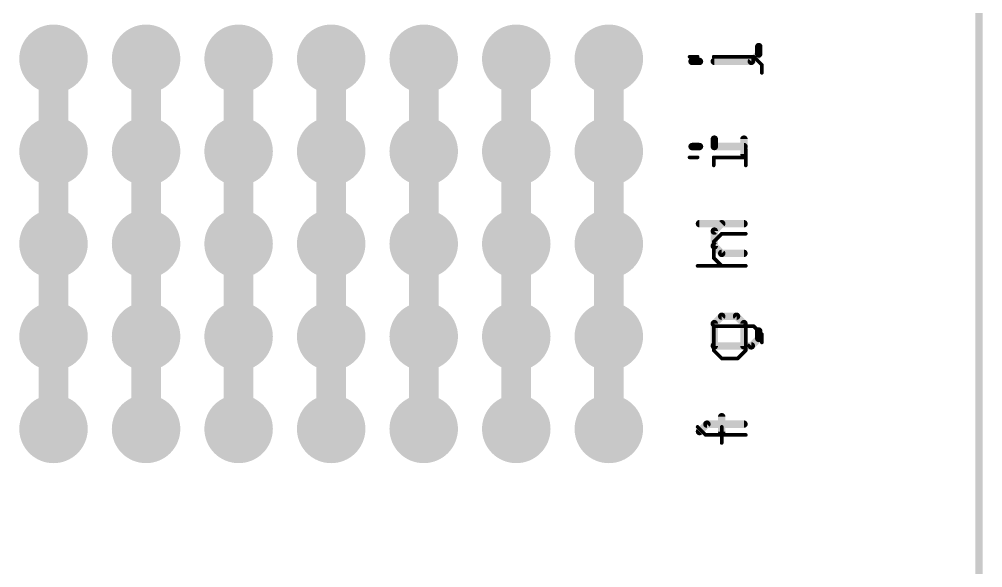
# Model space of a CAD drawing. Extents: x -0.1 to 94.1, y -0.1 to 63.6.
# Drawn here: x 67.64 to 94.08, y 31.75 to 46.81 of the extents above; entities that cross this region are included whole.
import ezdxf

# ---------------------------------------------------------------- set-up
doc = ezdxf.new("R2010")
doc.units = 0
for name, color, linetype in [('16', 132, 'CONTINUOUS'), ('17', 110, 'CONTINUOUS'), ('20', 53, 'CONTINUOUS'), ('21', 41, 'CONTINUOUS'), ('22', 40, 'CONTINUOUS'), ('51', 53, 'CONTINUOUS')]:
    doc.layers.add(name, color=color, linetype=linetype)

# ---------------------------------------------------------------- blocks, each defined once
blk = doc.blocks.new('RECT')
blk.add_solid([(-0.5, -0.5), (0.5, -0.5), (-0.5, 0.5), (0.5, 0.5)])
blk = doc.blocks.new('ROUNDP')
at = {"const_width": 0.5}
blk.add_lwpolyline([(0, -0.25, 1), (0, 0.25, 1), (0, -0.25)], format="xyb", dxfattribs=at)

msp = doc.modelspace()

# ---------------------------------------------------------------- linework, layer by layer
at = {"layer": '16', "const_width": 0.8128}
for points in [[(68.58, 45.72), (68.58, 43.18)], [(71.12, 43.18), (71.12, 45.72)], [(73.66, 45.72), (73.66, 43.18)], [(76.2, 43.18), (76.2, 45.72)], [(78.74, 45.72), (78.74, 43.18)], [(81.28, 43.18), (81.28, 45.72)], [(83.82, 45.72), (83.82, 43.18)], [(68.58, 43.18), (68.58, 40.64)], [(71.12, 40.64), (71.12, 43.18)], [(73.66, 43.18), (73.66, 40.64)], [(76.2, 40.64), (76.2, 43.18)], [(78.74, 43.18), (78.74, 40.64)], [(81.28, 40.64), (81.28, 43.18)], [(83.82, 43.18), (83.82, 40.64)], [(68.58, 40.64), (68.58, 38.1)], [(71.12, 38.1), (71.12, 40.64)], [(73.66, 40.64), (73.66, 38.1)], [(76.2, 38.1), (76.2, 40.64)], [(78.74, 40.64), (78.74, 38.1)], [(81.28, 38.1), (81.28, 40.64)], [(83.82, 40.64), (83.82, 38.1)], [(68.58, 38.1), (68.58, 35.56)], [(71.12, 35.56), (71.12, 38.1)], [(73.66, 38.1), (73.66, 35.56)], [(76.2, 35.56), (76.2, 38.1)], [(78.74, 38.1), (78.74, 35.56)], [(81.28, 35.56), (81.28, 38.1)], [(83.82, 38.1), (83.82, 35.56)]]:
    msp.add_lwpolyline(points, dxfattribs=at)
at = {"layer": '16', "const_width": 0.4064}
for points in [[(68.7832, 45.72, 1), (68.3768, 45.72)], [(71.3232, 45.72, 1), (70.9168, 45.72)], [(73.8632, 45.72, 1), (73.4568, 45.72)], [(76.4032, 45.72, 1), (75.9968, 45.72)], [(78.9432, 45.72, 1), (78.5368, 45.72)], [(81.4832, 45.72, 1), (81.0768, 45.72)], [(84.0232, 45.72, 1), (83.6168, 45.72)], [(68.7832, 43.18, 1), (68.3768, 43.18)], [(68.3768, 43.18, 1), (68.7832, 43.18)], [(71.3232, 43.18, 1), (70.9168, 43.18)], [(70.9168, 43.18, 1), (71.3232, 43.18)], [(73.8632, 43.18, 1), (73.4568, 43.18)], [(73.4568, 43.18, 1), (73.8632, 43.18)], [(76.4032, 43.18, 1), (75.9968, 43.18)], [(75.9968, 43.18, 1), (76.4032, 43.18)], [(78.9432, 43.18, 1), (78.5368, 43.18)], [(78.5368, 43.18, 1), (78.9432, 43.18)], [(81.4832, 43.18, 1), (81.0768, 43.18)], [(81.0768, 43.18, 1), (81.4832, 43.18)], [(84.0232, 43.18, 1), (83.6168, 43.18)], [(83.6168, 43.18, 1), (84.0232, 43.18)], [(68.7832, 40.64, 1), (68.3768, 40.64)], [(71.3232, 40.64, 1), (70.9168, 40.64)], [(73.8632, 40.64, 1), (73.4568, 40.64)], [(76.4032, 40.64, 1), (75.9968, 40.64)], [(78.9432, 40.64, 1), (78.5368, 40.64)], [(81.4832, 40.64, 1), (81.0768, 40.64)], [(84.0232, 40.64, 1), (83.6168, 40.64)], [(68.3768, 40.64, 1), (68.7832, 40.64)], [(70.9168, 40.64, 1), (71.3232, 40.64)], [(73.4568, 40.64, 1), (73.8632, 40.64)], [(75.9968, 40.64, 1), (76.4032, 40.64)], [(78.5368, 40.64, 1), (78.9432, 40.64)], [(81.0768, 40.64, 1), (81.4832, 40.64)], [(83.6168, 40.64, 1), (84.0232, 40.64)], [(68.7832, 38.1, 1), (68.3768, 38.1)], [(71.3232, 38.1, 1), (70.9168, 38.1)], [(73.8632, 38.1, 1), (73.4568, 38.1)], [(76.4032, 38.1, 1), (75.9968, 38.1)], [(78.9432, 38.1, 1), (78.5368, 38.1)], [(81.4832, 38.1, 1), (81.0768, 38.1)], [(84.0232, 38.1, 1), (83.6168, 38.1)], [(68.3768, 38.1, 1), (68.7832, 38.1)], [(70.9168, 38.1, 1), (71.3232, 38.1)], [(73.4568, 38.1, 1), (73.8632, 38.1)], [(75.9968, 38.1, 1), (76.4032, 38.1)], [(78.5368, 38.1, 1), (78.9432, 38.1)], [(81.0768, 38.1, 1), (81.4832, 38.1)], [(83.6168, 38.1, 1), (84.0232, 38.1)], [(68.3768, 35.56, 1), (68.7832, 35.56)], [(70.9168, 35.56, 1), (71.3232, 35.56)], [(73.4568, 35.56, 1), (73.8632, 35.56)], [(75.9968, 35.56, 1), (76.4032, 35.56)], [(78.5368, 35.56, 1), (78.9432, 35.56)], [(81.0768, 35.56, 1), (81.4832, 35.56)], [(83.6168, 35.56, 1), (84.0232, 35.56)]]:
    msp.add_lwpolyline(points, format="xyb", dxfattribs=at)
at = {"layer": '20', "const_width": 0.2032}
msp.add_lwpolyline([(93.98, 2.3221), (93.98, 61.1779)], dxfattribs=at)
at = {"layer": '21', "const_width": 0.1016}
for points in [[(86.037, 45.7749), (86.2573, 45.7749)], [(87.7995, 45.7749), (86.6979, 45.7749)], [(88.0198, 45.5545), (87.7995, 45.7749)], [(88.0198, 45.3342), (88.0198, 45.5545)], [(87.5792, 42.7942), (87.5792, 43.2349)], [(86.037, 43.0145), (86.2573, 43.0145)], [(86.6979, 42.7942), (86.6979, 43.0145)], [(86.6979, 43.0145), (87.5792, 43.0145)], [(86.6979, 40.6969), (86.9182, 40.9172)], [(86.6979, 40.2563), (86.6979, 40.6969)], [(86.9182, 40.9172), (87.5792, 40.9172)], [(86.9182, 40.0359), (86.6979, 40.2563)], [(86.2573, 40.0359), (87.5792, 40.0359)], [(87.7995, 38.3772), (86.6979, 38.3772)], [(86.6979, 38.3772), (86.6979, 37.7163)], [(87.5792, 37.7163), (87.5792, 38.3772)], [(88.0198, 38.1569), (87.7995, 38.3772)], [(88.0198, 37.9366), (88.0198, 38.1569)], [(86.6979, 37.7163), (86.9182, 37.4959)], [(87.3589, 37.4959), (87.5792, 37.7163)], [(86.9182, 37.4959), (87.3589, 37.4959)], [(86.4776, 35.3945), (86.2573, 35.6149)], [(87.5792, 35.3945), (86.4776, 35.3945)], [(86.9182, 35.1742), (86.9182, 35.6149)]]:
    msp.add_lwpolyline(points, dxfattribs=at)
at = {"layer": '21', "const_width": 0.0508}
for points in [[(86.037, 45.8003, 1), (86.037, 45.7495)], [(86.2573, 45.7495, 1), (86.2573, 45.8003)], [(86.6979, 45.8003, 1), (86.6979, 45.7495)], [(87.8175, 45.7928, 1), (87.7816, 45.7569)], [(87.7995, 45.7495, 1), (87.7995, 45.8003)], [(88.0452, 45.5545, 1), (87.9944, 45.5545)], [(88.0019, 45.5366, 1), (88.0378, 45.5725)], [(87.9944, 45.3342, 1), (88.0452, 45.3342)], [(87.6046, 43.2349, 1), (87.5538, 43.2349)], [(86.037, 43.0399, 1), (86.037, 42.9891)], [(86.2573, 42.9891, 1), (86.2573, 43.0399)], [(86.7233, 43.0145, 1), (86.6725, 43.0145)], [(86.6979, 43.0399, 1), (86.6979, 42.9891)], [(87.5792, 42.9891, 1), (87.5792, 43.0399)], [(86.6725, 42.7942, 1), (86.7233, 42.7942)], [(87.5538, 42.7942, 1), (87.6046, 42.7942)], [(86.7233, 40.6969, 1), (86.6725, 40.6969)], [(86.68, 40.7149, 1), (86.7159, 40.6789)], [(86.9182, 40.9426, 1), (86.9182, 40.8918)], [(86.9362, 40.8993, 1), (86.9003, 40.9352)], [(87.5792, 40.8918, 1), (87.5792, 40.9426)], [(86.6725, 40.2563, 1), (86.7233, 40.2563)], [(86.7159, 40.2742, 1), (86.68, 40.2383)], [(86.2573, 40.0613, 1), (86.2573, 40.0105)], [(86.9003, 40.018, 1), (86.9362, 40.0539)], [(87.5792, 40.0105, 1), (87.5792, 40.0613)], [(86.6979, 38.4026, 1), (86.6979, 38.3518)], [(86.7233, 38.3772, 1), (86.6725, 38.3772)], [(87.6046, 38.3772, 1), (87.5538, 38.3772)], [(87.8175, 38.3952, 1), (87.7816, 38.3593)], [(87.7995, 38.3518, 1), (87.7995, 38.4026)], [(88.0452, 38.1569, 1), (87.9944, 38.1569)], [(88.0019, 38.1389, 1), (88.0378, 38.1749)], [(87.9944, 37.9366, 1), (88.0452, 37.9366)], [(86.6725, 37.7163, 1), (86.7233, 37.7163)], [(86.7159, 37.7342, 1), (86.68, 37.6983)], [(87.5538, 37.7163, 1), (87.6046, 37.7163)], [(87.5972, 37.6983, 1), (87.5612, 37.7342)], [(86.9182, 37.5213, 1), (86.9182, 37.4705)], [(86.9003, 37.478, 1), (86.9362, 37.5139)], [(87.3409, 37.5139, 1), (87.3768, 37.478)], [(87.3589, 37.4705, 1), (87.3589, 37.5213)], [(86.2752, 35.6328, 1), (86.2393, 35.5969)], [(86.4776, 35.4199, 1), (86.4776, 35.3691)], [(86.4596, 35.3766, 1), (86.4956, 35.4125)], [(86.9436, 35.6149, 1), (86.8928, 35.6149)], [(87.5792, 35.3691, 1), (87.5792, 35.4199)], [(86.8928, 35.1742, 1), (86.9436, 35.1742)]]:
    msp.add_lwpolyline(points, format="xyb", dxfattribs=at)
at = {"layer": '22', "const_width": 0.2032}
for points in [[(87.9351, 46.055), (87.9351, 45.8516)], [(86.1048, 45.6482), (86.3082, 45.6482)], [(87.7318, 45.6482), (86.7149, 45.6482)], [(87.9351, 45.8516), (87.7318, 45.6482)], [(86.1048, 43.3116), (86.3082, 43.3116)], [(86.7149, 43.515), (86.7149, 43.3116)], [(86.7149, 43.3116), (87.5284, 43.3116)], [(87.5284, 43.515), (87.5284, 43.1082)], [(86.3082, 41.1933), (87.5284, 41.1933)], [(86.9183, 41.1933), (86.7149, 40.9899)], [(86.7149, 40.9899), (86.7149, 40.5831)], [(86.7149, 40.5831), (86.9183, 40.3798)], [(86.9183, 40.3798), (87.5284, 40.3798)], [(86.7149, 38.4499), (86.9183, 38.6533)], [(86.9183, 38.6533), (87.325, 38.6533)], [(87.325, 38.6533), (87.5284, 38.4499)], [(86.7149, 37.8398), (86.7149, 38.4499)], [(87.5284, 38.4499), (87.5284, 37.8398)], [(87.9351, 38.2465), (87.9351, 38.0431)], [(87.9351, 38.0431), (87.7318, 37.8398)], [(87.7318, 37.8398), (86.7149, 37.8398)], [(86.9183, 35.895), (86.9183, 35.4882)], [(86.5115, 35.6916), (86.3082, 35.4882)], [(87.5284, 35.6916), (86.5115, 35.6916)]]:
    msp.add_lwpolyline(points, dxfattribs=at)
at = {"layer": '22', "const_width": 0.1016}
for points in [[(87.9859, 46.055, 1), (87.8843, 46.055)], [(86.1048, 45.699, 1), (86.1048, 45.5974)], [(86.3082, 45.5974, 1), (86.3082, 45.699)], [(86.7149, 45.699, 1), (86.7149, 45.5974)], [(87.7318, 45.5974, 1), (87.7318, 45.699)], [(87.8843, 45.8516, 1), (87.9859, 45.8516)], [(87.9711, 45.8157, 1), (87.8992, 45.8875)], [(87.6959, 45.6841, 1), (87.7677, 45.6123)], [(86.1048, 43.3624, 1), (86.1048, 43.2608)], [(86.3082, 43.2608, 1), (86.3082, 43.3624)], [(86.7657, 43.515, 1), (86.6641, 43.515)], [(86.7149, 43.3624, 1), (86.7149, 43.2608)], [(87.5792, 43.515, 1), (87.4776, 43.515)], [(87.5284, 43.2608, 1), (87.5284, 43.3624)], [(86.6641, 43.3116, 1), (86.7657, 43.3116)], [(87.4776, 43.1082, 1), (87.5792, 43.1082)], [(86.3082, 41.2441, 1), (86.3082, 41.1425)], [(86.9542, 41.1573, 1), (86.8824, 41.2292)], [(87.5284, 41.1425, 1), (87.5284, 41.2441)], [(86.7657, 40.9899, 1), (86.6641, 40.9899)], [(86.679, 41.0258, 1), (86.7508, 40.954)], [(86.7508, 40.6191, 1), (86.679, 40.5472)], [(86.6641, 40.5831, 1), (86.7657, 40.5831)], [(86.9183, 40.4306, 1), (86.9183, 40.329)], [(86.8824, 40.3438, 1), (86.9542, 40.4157)], [(87.5284, 40.329, 1), (87.5284, 40.4306)], [(86.9183, 38.7041, 1), (86.9183, 38.6025)], [(86.9542, 38.6173, 1), (86.8824, 38.6892)], [(87.3609, 38.6892, 1), (87.2891, 38.6173)], [(87.325, 38.6025, 1), (87.325, 38.7041)], [(86.7657, 38.4499, 1), (86.6641, 38.4499)], [(86.679, 38.4858, 1), (86.7508, 38.414)], [(87.5792, 38.4499, 1), (87.4776, 38.4499)], [(87.4925, 38.414, 1), (87.5643, 38.4858)], [(87.9859, 38.2465, 1), (87.8843, 38.2465)], [(87.8843, 38.0431, 1), (87.9859, 38.0431)], [(87.9711, 38.0072, 1), (87.8992, 38.0791)], [(86.7149, 37.8906, 1), (86.7149, 37.789)], [(86.6641, 37.8398, 1), (86.7657, 37.8398)], [(87.4776, 37.8398, 1), (87.5792, 37.8398)], [(87.6959, 37.8757, 1), (87.7677, 37.8038)], [(87.7318, 37.789, 1), (87.7318, 37.8906)], [(86.9691, 35.895, 1), (86.8675, 35.895)], [(86.5115, 35.7424, 1), (86.5115, 35.6408)], [(86.5475, 35.6557, 1), (86.4756, 35.7275)], [(87.5284, 35.6408, 1), (87.5284, 35.7424)], [(86.2722, 35.5241, 1), (86.3441, 35.4523)], [(86.8675, 35.4882, 1), (86.9691, 35.4882)]]:
    msp.add_lwpolyline(points, format="xyb", dxfattribs=at)

# ---------------------------------------------------------------- block references
at = {"layer": '17', "xscale": 1.8796, "yscale": 1.8796, "rotation": 180}
for p in [(68.58, 45.72), (68.58, 45.72), (71.12, 45.72), (71.12, 45.72), (73.66, 45.72), (73.66, 45.72), (76.2, 45.72), (76.2, 45.72), (78.74, 45.72), (78.74, 45.72), (81.28, 45.72), (81.28, 45.72), (83.82, 45.72), (83.82, 45.72), (68.58, 43.18), (68.58, 43.18), (71.12, 43.18), (71.12, 43.18), (73.66, 43.18), (73.66, 43.18), (76.2, 43.18), (76.2, 43.18), (78.74, 43.18), (78.74, 43.18), (81.28, 43.18), (81.28, 43.18), (83.82, 43.18), (83.82, 43.18), (68.58, 40.64), (68.58, 40.64), (71.12, 40.64), (71.12, 40.64), (73.66, 40.64), (73.66, 40.64), (76.2, 40.64), (76.2, 40.64), (78.74, 40.64), (78.74, 40.64), (81.28, 40.64), (81.28, 40.64), (83.82, 40.64), (83.82, 40.64), (68.58, 38.1), (68.58, 38.1), (71.12, 38.1), (71.12, 38.1), (73.66, 38.1), (73.66, 38.1), (76.2, 38.1), (76.2, 38.1), (78.74, 38.1), (78.74, 38.1), (81.28, 38.1), (81.28, 38.1), (83.82, 38.1), (83.82, 38.1), (68.58, 35.56), (68.58, 35.56), (71.12, 35.56), (71.12, 35.56), (73.66, 35.56), (73.66, 35.56), (76.2, 35.56), (76.2, 35.56), (78.74, 35.56), (78.74, 35.56), (81.28, 35.56), (81.28, 35.56), (83.82, 35.56), (83.82, 35.56)]:
    msp.add_blockref('ROUNDP', p, dxfattribs=at)
at = {"layer": '51', "xscale": 0.508, "yscale": 0.508, "rotation": 90}
for p in [(68.58, 45.72), (71.12, 45.72), (73.66, 45.72), (76.2, 45.72), (78.74, 45.72), (81.28, 45.72), (83.82, 45.72), (68.58, 43.18), (71.12, 43.18), (73.66, 43.18), (76.2, 43.18), (78.74, 43.18), (81.28, 43.18), (83.82, 43.18), (68.58, 40.64), (71.12, 40.64), (73.66, 40.64), (76.2, 40.64), (78.74, 40.64), (81.28, 40.64), (83.82, 40.64), (68.58, 38.1), (71.12, 38.1), (73.66, 38.1), (76.2, 38.1), (78.74, 38.1), (81.28, 38.1), (83.82, 38.1), (68.58, 35.56), (71.12, 35.56), (73.66, 35.56), (76.2, 35.56), (78.74, 35.56), (81.28, 35.56), (83.82, 35.56)]:
    msp.add_blockref('RECT', p, dxfattribs=at)

doc.saveas('drawing.dxf')
